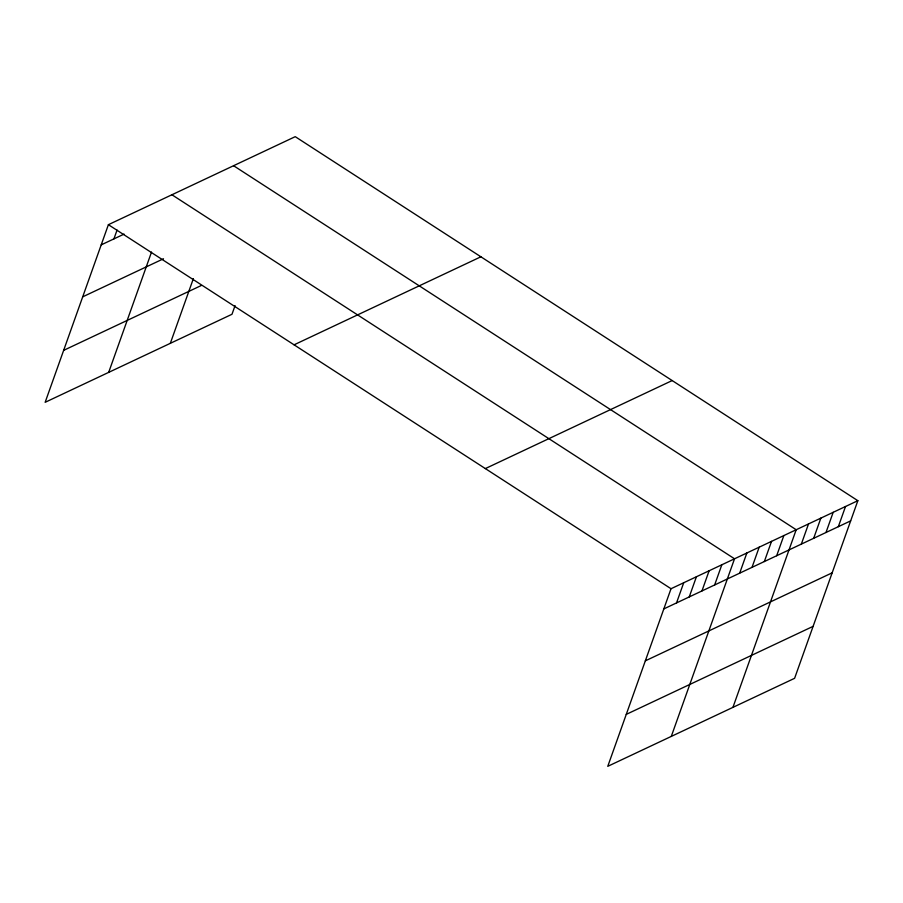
<?xml version="1.0" encoding="UTF-8"?>
<svg xmlns="http://www.w3.org/2000/svg" width="903" height="903" viewBox="0 0 903 903"><rect width="100%" height="100%" fill="white"/><g stroke="black" fill="none" stroke-linecap="round" stroke-linejoin="round"><path stroke-width="1.35" d="M857.85 500.691L671.019 588.722L607.764 766.331L794.606 678.311L857.85 500.691L295.236 136.669L108.394 224.689L45.15 402.309L231.981 314.278L235.073 305.62M113.913 238.889L117.063 230.062M108.676 372.386L151.523 252.061M170.328 343.332L193.366 278.632M676.528 602.911L683.718 582.728M689.237 596.928L696.427 576.746M701.947 590.946L709.126 570.764M714.645 584.952L721.836 564.77M671.29 736.408L734.534 558.788L171.92 194.766M739.681 573.157L746.871 552.975M752.018 567.355L759.197 547.173M764.344 561.542L771.534 541.36M776.682 555.729L783.86 535.547M732.943 707.354L796.198 529.734L233.572 165.712M801.333 544.114L808.524 523.932M813.671 538.301L820.861 518.119M825.997 532.488L833.187 512.306M838.334 526.686L845.524 506.504M101.215 244.871L124.083 234.103M82.715 296.827L163.499 258.766M63.65 350.353L201.166 285.574M294.062 344.822L480.893 256.791M485.351 468.589L672.182 380.558M663.829 608.904L850.66 520.873M645.329 660.849L832.16 572.829M626.264 714.386L813.106 626.355M108.394 224.689L671.019 588.722"/></g></svg>
